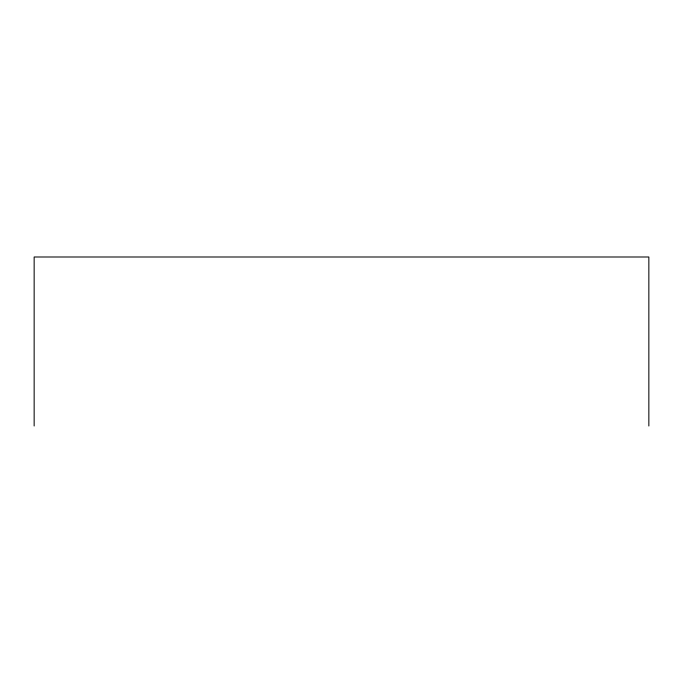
<?xml version="1.0" encoding="UTF-8"?>
<svg xmlns="http://www.w3.org/2000/svg" width="683" height="683" viewBox="0 0 683 683"><rect width="100%" height="100%" fill="white"/><g stroke="black" fill="none" stroke-linecap="round" stroke-linejoin="round"><path stroke-width="1.02" d="M648.85 426.004L648.85 256.996L34.15 256.996L34.15 426.004"/></g></svg>
